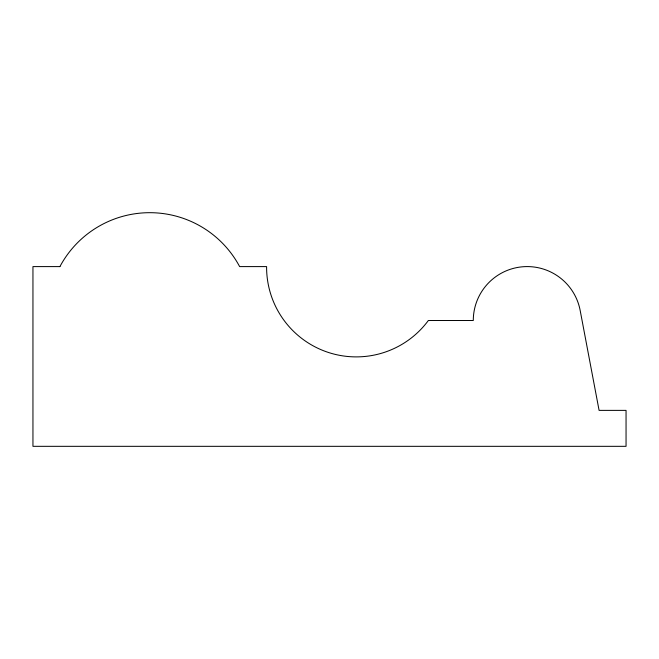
<?xml version="1.0" encoding="UTF-8"?>
<svg xmlns="http://www.w3.org/2000/svg" width="659" height="659" viewBox="0 0 659 659"><rect width="100%" height="100%" fill="white"/><g stroke="black" fill="none" stroke-linecap="round" stroke-linejoin="round"><path stroke-width="0.99" d="M59.911 266.598L32.95 266.598L32.95 446.324L626.05 446.324L626.05 410.376L599.089 410.376L580.175 310.48A53.914 53.914 0 0 0 473.286 320.513L428.35 320.513A89.649 89.649 0 0 1 266.598 266.598L239.637 266.598A101.848 101.848 0 0 0 59.911 266.598"/></g></svg>
